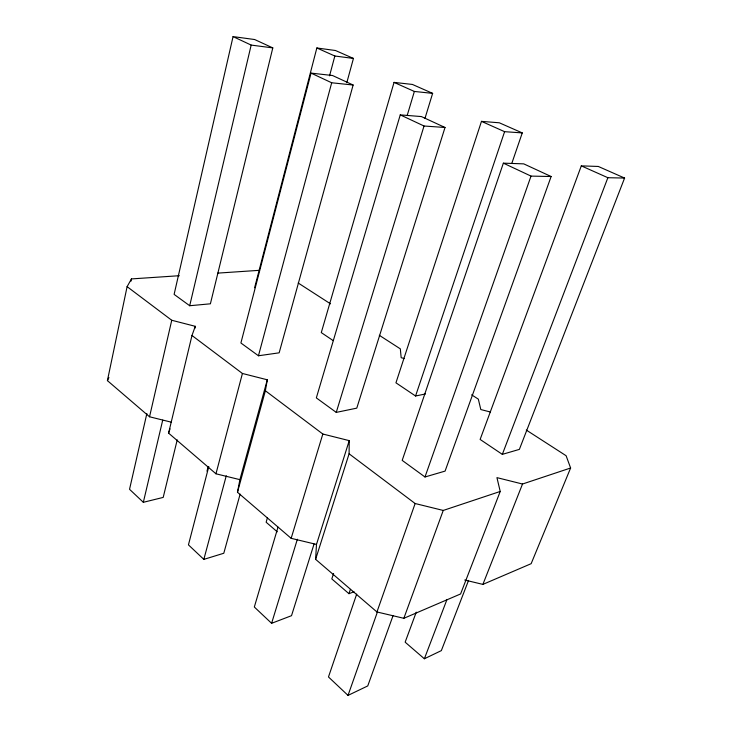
<?xml version="1.0" encoding="UTF-8"?>
<svg xmlns="http://www.w3.org/2000/svg" width="732" height="732" viewBox="0 0 732 732"><rect width="100%" height="100%" fill="white"/><g stroke="black" fill="none" stroke-linecap="round" stroke-linejoin="round"><path stroke-width="1.1" d="M526.262 430.041L566.111 455.734L570.612 468.004L522.511 484.026L496.937 477.63L500.221 491.456L460.593 593.954L403.844 618.302L376.943 611.97L315.611 559.321L349.091 453.794L349.237 440.637L322.83 434.021L265.368 390.76L267.308 379.798L242.42 373.476L191.976 335.494L195.279 326.316L171.745 320.259L127.103 286.651L131.458 278.919L179.313 275.708M315.611 559.321L316.489 544.416L349.237 440.637M316.489 544.416L291.153 538.331L237.47 492.252L239.904 479.652L267.308 379.798M171.142 422.135L149.538 416.783L107.412 380.622L127.103 286.651M130.991 281.152L131.458 278.919M146.858 413.571L129.537 489.296L143.335 502.308L163.199 497.412L177.217 439.886M233.06 36.6L174.115 294.383L189.698 305.729L210.395 303.807L272.798 47.9L254.69 39.537L233.06 36.6L251.168 45.082L272.798 47.9M149.538 416.783L171.745 320.259M143.335 502.308L162.714 420.131M189.698 305.729L251.168 45.082M239.904 479.652L215.967 473.796L168.589 433.134L191.976 335.494M194.749 328.522L195.279 326.316M206.982 471.198L208.126 466.806M254.608 287.758L316.846 47.983L335.494 50.517L353.446 58.432L346.803 82.689M208.794 466.558L188.444 544.864L203.835 559.385L223.791 553.255L240.123 494.118M311.036 73.109L240.901 342.997L258.451 355.77L279.157 352.824L353.126 85.022L332.538 75.515L311.036 73.109L331.688 82.771L353.126 85.022M215.967 473.796L242.42 373.476M329.556 75.826L334.844 56.007L316.846 47.983M203.835 559.385L226.27 475.763M258.451 355.77L331.688 82.771M237.47 492.252L265.368 390.76M267.409 517.853L266.137 522.236L277.254 531.825M424.963 118.428L432.63 93.367L412.409 84.445L394.045 82.396L321.284 332.603L333.216 340.627M278.004 527.141L254.324 607.011L271.599 623.307L291.519 615.685L314.055 544.013M400.258 114.878L316.334 397.897L336.253 412.391L356.777 408.145L445.019 127.487L421.394 116.571L400.258 114.878L424.029 126.005L445.019 127.487M407.166 115.537L414.367 91.454L432.63 93.367M291.153 538.331L322.83 434.021M271.599 623.307L297.366 539.237M336.253 412.391L424.029 126.005M333.582 573.485L331.806 578.902L348.954 593.689L354.041 591.749M511.869 163.19L522.273 132.913L499.316 122.793L481.473 121.366L395.948 382.818L415.556 396.003L425.448 393.962M348.954 593.689L350.408 589.37M415.556 396.003L504.604 131.678L522.273 132.913M168.589 433.134L170.044 428.842M356.685 594.11L328.476 676.963L348.02 695.4L367.748 685.93L393.111 615.475M503.369 163.154L402.197 460.382L424.99 476.98L445.083 471.106L551.132 176.522L523.746 163.867L503.369 163.154L531.02 176.101L551.132 176.522M376.943 611.97L415.135 503.524L349.091 453.794M348.02 695.4L377.547 611.613M424.99 476.98L531.02 176.101M403.844 618.302L443.244 510.442L500.221 491.456M416.252 612.162L405.144 642.174L424.368 658.763L441.341 650.62L468.572 580.375M581.309 165.871L480.128 439.438L502.335 454.362L519.372 449.384L624.588 178.059L598.3 166.457L581.309 165.871L607.871 177.711L624.588 178.059M424.368 658.763L446.987 599.471M502.335 454.362L607.871 177.711M464.728 580.028L482.891 584.392L522.511 484.026M570.612 468.004L531.148 563.686L482.891 584.392M107.412 380.622L108.931 377.566M217.724 273.118L259.448 270.318M334.844 56.007L353.446 58.432M415.135 503.524L443.244 510.442M490.532 412.043L480.805 409.545L478.335 399.141L471.628 394.822M404.403 358.552L401.173 357.71L400.322 348.853L379.295 335.293M394.045 82.396L414.367 91.454M481.473 121.366L504.604 131.678M298.198 283.01L330.525 303.853"/></g></svg>
